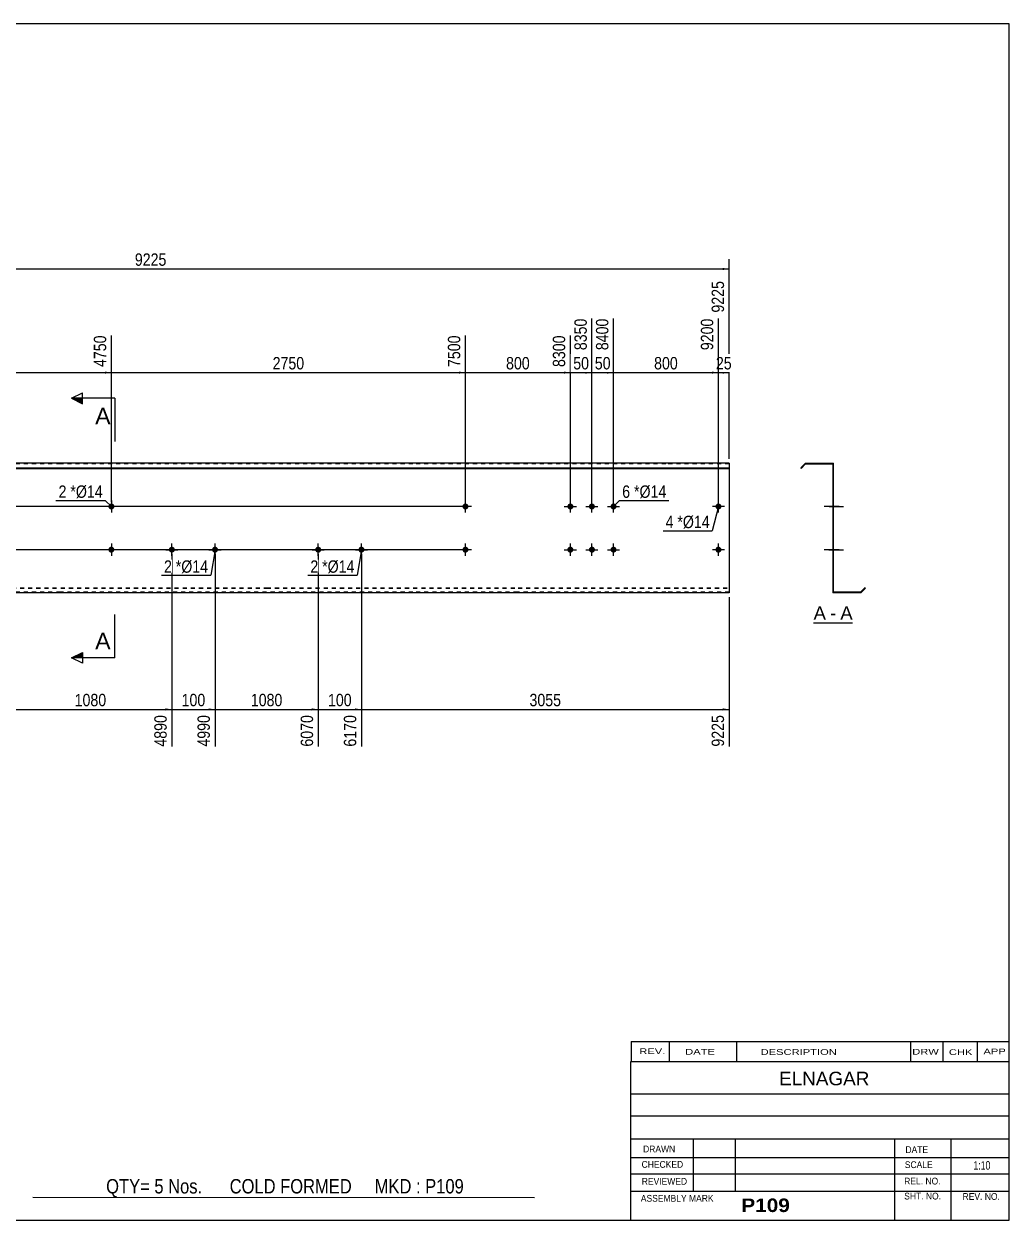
# Model space of a CAD drawing. Header units: millimetres. Extents: x -70 to 333, y -160 to 117.
# Drawn here: x 104.6 to 332.8, y -160.2 to 116.8 of the extents above; entities that cross this region are included whole.
import ezdxf

# ---------------------------------------------------------------- set-up
doc = ezdxf.new("R2010")
doc.units = ezdxf.units.MM
doc.linetypes.add('DXK_LINE_DOT1', pattern=[1.8814, 0.9407, -0.9407])
doc.styles.add('Arial', font='ARIAL.TTF', dxfattribs={"height": 0.2})
doc.styles.add('Arial Bold', font='ARIALBD.TTF', dxfattribs={"height": 0.2})
doc.styles.add('Arial Narrow', font='ARIALN.TTF', dxfattribs={"height": 0.2})

# ---------------------------------------------------------------- blocks, each defined once
blk = doc.blocks.new('Unknown-629091528-1704')
at = {"color": 5, "linetype": 'Continuous'}
for p, q in [((332.8, 116.75), (-67.2, 116.75)), ((-67.2, 116.75), (-67.2, -160.25)), ((332.8, -160.25), (332.8, 116.75)), ((-67.2, -160.25), (332.8, -160.25))]:
    blk.add_line(p, q, dxfattribs=at)
at = {"color": 174, "linetype": 'Continuous', "style": 'Arial'}
blk.add_text('Tekla structures', height=1.9102, rotation=90, dxfattribs=at).set_placement((-67.7, -159.75))
blk = doc.blocks.new('Unknown-629091528-12 - 1232')
at = {"color": 7, "linetype": 'Continuous'}
blk.add_line((287.53, -21.95), (296.56, -21.95), dxfattribs=at)
at = {"color": 0, "linetype": 'Continuous'}
blk.add_wipeout([(290.37, -21.2), (290.37, -18), (287.53, -18), (287.53, -21.2)], dxfattribs=at)
blk.add_wipeout([(292.76, -21.2), (292.76, -18), (291.33, -18), (291.33, -21.2)], dxfattribs=at)
at = {"color": 96, "linetype": 'Continuous', "style": 'Arial'}
blk.add_text('A', height=3.06, dxfattribs=at).set_placement((287.53, -21.2))
at = {"color": 0, "linetype": 'Continuous'}
blk.add_wipeout([(296.56, -21.2), (296.56, -18), (293.72, -18), (293.72, -21.2)], dxfattribs=at)
at = {"color": 96, "linetype": 'Continuous', "style": 'Arial'}
for s, p in [('A', (293.72, -21.2)), ('-', (291.33, -21.2))]:
    blk.add_text(s, height=3.06, dxfattribs=at).set_placement(p)
blk = doc.blocks.new('Bolt-629091528-1223 - 1203')
at = {"linetype": 'Continuous'}
for points in [[(230.49, 5, -1), (231.89, 5, -1)], [(235.49, 5, -1), (236.89, 5, -1)], [(240.49, 5, -1), (241.89, 5, -1)], [(230.49, -5, -1), (231.89, -5, -1)], [(235.49, -5, -1), (236.89, -5, -1)], [(240.49, -5, -1), (241.89, -5, -1)]]:
    blk.add_hatch(color=3, dxfattribs=at).paths.add_polyline_path(points)
at = {"color": 3, "linetype": 'Continuous'}
for p, q in [((231.19, 3.6), (231.19, 6.4)), ((236.19, 3.6), (236.19, 6.4)), ((241.19, 3.6), (241.19, 6.4)), ((229.79, 5), (232.59, 5)), ((234.79, 5), (237.59, 5)), ((239.79, 5), (242.59, 5)), ((229.79, -5), (232.59, -5)), ((231.19, -6.4), (231.19, -3.6)), ((234.79, -5), (237.59, -5)), ((236.19, -6.4), (236.19, -3.6)), ((239.79, -5), (242.59, -5)), ((241.19, -6.4), (241.19, -3.6))]:
    blk.add_line(p, q, dxfattribs=at)
blk = doc.blocks.new('Part-629091528-1218 - 1203')
at = {"color": 2, "linetype": 'Continuous'}
for p, q in [((0, -15), (0, 15)), ((11, 15), (0, 15)), ((0, 13.94), (11, 13.94)), ((45.29, 15), (11.1, 15)), ((11.1, 13.94), (45.29, 13.94)), ((79.19, 15), (45.39, 15)), ((45.39, 13.94), (79.19, 13.94)), ((113.09, 15), (79.29, 15)), ((79.29, 13.94), (113.09, 13.94)), ((160.8, 15), (113.19, 15)), ((113.19, 13.94), (160.8, 13.94)), ((194.7, 15), (160.9, 15)), ((160.9, 13.94), (194.7, 13.94)), ((218.99, 15), (194.8, 15)), ((194.8, 13.94), (218.99, 13.94)), ((253.29, 15), (219.09, 15)), ((219.09, 13.94), (253.29, 13.94)), ((267.98, 15), (253.39, 15)), ((253.39, 13.94), (267.98, 13.94)), ((267.98, 15), (267.98, -15)), ((0, 13.83), (11, 13.83)), ((11.1, 13.83), (45.29, 13.83)), ((45.39, 13.83), (79.19, 13.83)), ((79.29, 13.83), (113.09, 13.83)), ((113.19, 13.83), (160.8, 13.83)), ((160.9, 13.83), (194.7, 13.83)), ((194.8, 13.83), (218.99, 13.83)), ((219.09, 13.83), (253.29, 13.83)), ((253.39, 13.83), (267.98, 13.83)), ((11, -15), (0, -15)), ((45.29, -15), (11.1, -15)), ((79.19, -15), (45.39, -15)), ((113.09, -15), (79.29, -15)), ((160.8, -15), (113.19, -15)), ((194.7, -15), (160.9, -15)), ((218.99, -15), (194.8, -15)), ((253.29, -15), (219.09, -15)), ((267.98, -15), (253.39, -15))]:
    blk.add_line(p, q, dxfattribs=at)
at = {"color": 7, "linetype": 'DXK_LINE_DOT1'}
for p, q in [((11, 14.85), (0, 14.85)), ((45.29, 14.85), (11.1, 14.85)), ((79.19, 14.85), (45.39, 14.85)), ((113.09, 14.85), (79.29, 14.85)), ((160.8, 14.85), (113.19, 14.85)), ((194.7, 14.85), (160.9, 14.85)), ((218.99, 14.85), (194.8, 14.85)), ((253.29, 14.85), (219.09, 14.85)), ((267.98, 14.85), (253.39, 14.85)), ((0, -13.83), (11, -13.83)), ((11.1, -13.83), (45.29, -13.83)), ((45.39, -13.83), (79.19, -13.83)), ((79.29, -13.83), (113.09, -13.83)), ((113.19, -13.83), (160.8, -13.83)), ((160.9, -13.83), (194.7, -13.83)), ((194.8, -13.83), (218.99, -13.83)), ((219.09, -13.83), (253.29, -13.83)), ((253.39, -13.83), (267.98, -13.83)), ((0, -13.94), (11, -13.94)), ((11, -14.85), (0, -14.85)), ((11.1, -13.94), (45.29, -13.94)), ((45.29, -14.85), (11.1, -14.85)), ((45.39, -13.94), (79.19, -13.94)), ((79.19, -14.85), (45.39, -14.85)), ((79.29, -13.94), (113.09, -13.94)), ((113.09, -14.85), (79.29, -14.85)), ((113.19, -13.94), (160.8, -13.94)), ((160.8, -14.85), (113.19, -14.85)), ((160.9, -13.94), (194.7, -13.94)), ((194.7, -14.85), (160.9, -14.85)), ((194.8, -13.94), (218.99, -13.94)), ((218.99, -14.85), (194.8, -14.85)), ((219.09, -13.94), (253.29, -13.94)), ((253.29, -14.85), (219.09, -14.85)), ((253.39, -13.94), (267.98, -13.94)), ((267.98, -14.85), (253.39, -14.85))]:
    blk.add_line(p, q, dxfattribs=at)
blk = doc.blocks.new('Bolt-629091528-1221 - 1203')
at = {"linetype": 'Continuous'}
for points in [[(138.9, -4.3, -1), (138.9, -5.7, -1)], [(148.9, -4.3, -1), (148.9, -5.7, -1)]]:
    blk.add_hatch(color=3, dxfattribs=at).paths.add_polyline_path(points)
at = {"color": 3, "linetype": 'Continuous'}
for p, q in [((137.5, -5), (140.3, -5)), ((138.9, -6.4), (138.9, -3.6)), ((147.5, -5), (150.3, -5)), ((148.9, -6.4), (148.9, -3.6))]:
    blk.add_line(p, q, dxfattribs=at)
blk = doc.blocks.new('Bolt-629091528-1222 - 1203')
at = {"linetype": 'Continuous'}
for points in [[(172.8, -4.3, -1), (172.8, -5.7, -1)], [(182.8, -4.3, -1), (182.8, -5.7, -1)]]:
    blk.add_hatch(color=3, dxfattribs=at).paths.add_polyline_path(points)
at = {"color": 3, "linetype": 'Continuous'}
for p, q in [((171.4, -5), (174.2, -5)), ((172.8, -6.4), (172.8, -3.6)), ((181.4, -5), (184.2, -5)), ((182.8, -6.4), (182.8, -3.6))]:
    blk.add_line(p, q, dxfattribs=at)
blk = doc.blocks.new('Bolt-629091528-1224 - 1203')
at = {"linetype": 'Continuous'}
for points in [[(206.19, -5, -1), (207.59, -5, -1)], [(264.78, -5, -1), (266.18, -5, -1)]]:
    blk.add_hatch(color=3, dxfattribs=at).paths.add_polyline_path(points)
at = {"color": 3, "linetype": 'Continuous'}
for p, q in [((208.29, -5), (205.49, -5)), ((206.89, -6.4), (206.89, -3.6)), ((266.88, -5), (264.08, -5)), ((265.48, -6.4), (265.48, -3.6))]:
    blk.add_line(p, q, dxfattribs=at)
blk = doc.blocks.new('Bolt-629091528-1225 - 1203')
at = {"linetype": 'Continuous'}
for points in [[(206.19, 5, -1), (207.59, 5, -1)], [(264.78, 5, -1), (266.18, 5, -1)]]:
    blk.add_hatch(color=3, dxfattribs=at).paths.add_polyline_path(points)
at = {"color": 3, "linetype": 'Continuous'}
for p, q in [((206.89, 3.6), (206.89, 6.4)), ((265.48, 3.6), (265.48, 6.4)), ((208.29, 5), (205.49, 5)), ((266.88, 5), (264.08, 5))]:
    blk.add_line(p, q, dxfattribs=at)
blk = doc.blocks.new('Bolt-629091528-1227 - 1203')
at = {"linetype": 'Continuous'}
for points in [[(125.59, 5, -1), (124.19, 5, -1)], [(125.59, -5, -1), (124.19, -5, -1)]]:
    blk.add_hatch(color=3, dxfattribs=at).paths.add_polyline_path(points)
at = {"color": 3, "linetype": 'Continuous'}
for p, q in [((124.89, 6.4), (124.89, 3.6)), ((126.29, 5), (123.49, 5)), ((126.29, -5), (123.49, -5)), ((124.89, -3.6), (124.89, -6.4))]:
    blk.add_line(p, q, dxfattribs=at)
blk = doc.blocks.new('Bolt-629091528-1240 - 1232')
at = {"linetype": 'Continuous'}
blk.add_hatch(color=3, dxfattribs=at).paths.add_polyline_path([(291.97, -4.3), (291.97, -5.7), (292.12, -5.7), (292.12, -4.3)])
blk.add_hatch(color=3, dxfattribs=at).paths.add_polyline_path([(291.97, -4.3), (291.97, -5.7), (292.12, -5.7), (292.12, -4.3)])
at = {"color": 3, "linetype": 'Continuous'}
for p, q in [((291.17, -5), (294.47, -5)), ((291.17, -5), (294.47, -5)), ((291.97, -4.3), (292.12, -4.3)), ((291.97, -4.3), (292.12, -4.3)), ((291.97, -5.7), (292.12, -5.7)), ((291.97, -5.7), (292.12, -5.7))]:
    blk.add_line(p, q, dxfattribs=at)
blk = doc.blocks.new('Part-629091528-1234 - 1232')
at = {"color": 2, "linetype": 'Continuous'}
for p, q in [((285.62, 15), (284.56, 13.94)), ((284.56, 13.94), (284.67, 13.83)), ((284.67, 13.83), (285.68, 14.85)), ((285.62, 15), (292.12, 15)), ((285.68, 14.85), (291.97, 14.85)), ((291.97, 14.85), (291.97, -15)), ((292.12, -14.85), (292.12, 15)), ((299.43, -13.83), (298.41, -14.85)), ((299.53, -13.94), (299.43, -13.83)), ((298.47, -15), (291.97, -15)), ((298.41, -14.85), (292.12, -14.85)), ((298.47, -15), (299.53, -13.94))]:
    blk.add_line(p, q, dxfattribs=at)
blk = doc.blocks.new('Bolt-629091528-1235 - 1232')
at = {"linetype": 'Continuous'}
blk.add_hatch(color=3, dxfattribs=at).paths.add_polyline_path([(292.12, -5.7), (292.12, -4.3), (291.97, -4.3), (291.97, -5.7)])
blk.add_hatch(color=3, dxfattribs=at).paths.add_polyline_path([(292.12, -5.7), (292.12, -4.3), (291.97, -4.3), (291.97, -5.7)])
at = {"color": 3, "linetype": 'Continuous'}
for p, q in [((291.02, -5), (293.77, -5)), ((291.02, -5), (293.77, -5)), ((291.97, -4.3), (292.12, -4.3)), ((291.97, -4.3), (292.12, -4.3)), ((291.97, -5.7), (292.12, -5.7)), ((291.97, -5.7), (292.12, -5.7))]:
    blk.add_line(p, q, dxfattribs=at)
blk = doc.blocks.new('Bolt-629091528-1236 - 1232')
at = {"linetype": 'Continuous'}
blk.add_hatch(color=3, dxfattribs=at).paths.add_polyline_path([(292.12, -5.7), (292.12, -4.3), (291.97, -4.3), (291.97, -5.7)])
blk.add_hatch(color=3, dxfattribs=at).paths.add_polyline_path([(292.12, -5.7), (292.12, -4.3), (291.97, -4.3), (291.97, -5.7)])
at = {"color": 3, "linetype": 'Continuous'}
for p, q in [((291.02, -5), (293.77, -5)), ((291.02, -5), (293.77, -5)), ((291.97, -4.3), (292.12, -4.3)), ((291.97, -4.3), (292.12, -4.3)), ((291.97, -5.7), (292.12, -5.7)), ((291.97, -5.7), (292.12, -5.7))]:
    blk.add_line(p, q, dxfattribs=at)
blk = doc.blocks.new('Bolt-629091528-1237 - 1232')
at = {"linetype": 'Continuous'}
blk.add_hatch(color=3, dxfattribs=at).paths.add_polyline_path([(292.12, -5.7), (292.12, -4.3), (291.97, -4.3), (291.97, -5.7)])
blk.add_hatch(color=3, dxfattribs=at).paths.add_polyline_path([(292.12, -5.7), (292.12, -4.3), (291.97, -4.3), (291.97, -5.7)])
at = {"color": 3, "linetype": 'Continuous'}
for p, q in [((291.02, -5), (293.77, -5)), ((291.02, -5), (293.77, -5)), ((291.97, -4.3), (292.12, -4.3)), ((291.97, -4.3), (292.12, -4.3)), ((291.97, -5.7), (292.12, -5.7)), ((291.97, -5.7), (292.12, -5.7))]:
    blk.add_line(p, q, dxfattribs=at)
blk = doc.blocks.new('Bolt-629091528-1238 - 1232')
at = {"linetype": 'Continuous'}
blk.add_hatch(color=3, dxfattribs=at).paths.add_polyline_path([(292.12, -5.7), (292.12, -4.3), (291.97, -4.3), (291.97, -5.7)])
blk.add_hatch(color=3, dxfattribs=at).paths.add_polyline_path([(292.12, -5.7), (292.12, -4.3), (291.97, -4.3), (291.97, -5.7)])
at = {"color": 3, "linetype": 'Continuous'}
for p, q in [((291.02, -5), (293.77, -5)), ((291.02, -5), (293.77, -5)), ((291.97, -4.3), (292.12, -4.3)), ((291.97, -4.3), (292.12, -4.3)), ((291.97, -5.7), (292.12, -5.7)), ((291.97, -5.7), (292.12, -5.7))]:
    blk.add_line(p, q, dxfattribs=at)
blk = doc.blocks.new('Bolt-629091528-1239 - 1232')
at = {"linetype": 'Continuous'}
for points in [[(291.97, 5.7), (291.97, 4.3), (292.12, 4.3), (292.12, 5.7)], [(291.97, 5.7), (291.97, 4.3), (292.12, 4.3), (292.12, 5.7)], [(291.97, 5.7), (291.97, 4.3), (292.12, 4.3), (292.12, 5.7)], [(291.97, -4.3), (291.97, -5.7), (292.12, -5.7), (292.12, -4.3)], [(291.97, -4.3), (291.97, -5.7), (292.12, -5.7), (292.12, -4.3)], [(291.97, -4.3), (291.97, -5.7), (292.12, -5.7), (292.12, -4.3)]]:
    blk.add_hatch(color=3, dxfattribs=at).paths.add_polyline_path(points)
at = {"color": 3, "linetype": 'Continuous'}
for p, q in [((292.12, 5.7), (291.97, 5.7)), ((292.12, 5.7), (291.97, 5.7)), ((292.12, 5.7), (291.97, 5.7)), ((293.42, 5), (290.12, 5)), ((293.42, 5), (290.12, 5)), ((293.42, 5), (290.12, 5)), ((292.12, 4.3), (291.97, 4.3)), ((292.12, 4.3), (291.97, 4.3)), ((292.12, 4.3), (291.97, 4.3)), ((293.42, -5), (290.12, -5)), ((293.42, -5), (290.12, -5)), ((293.42, -5), (290.12, -5)), ((292.12, -4.3), (291.97, -4.3)), ((292.12, -4.3), (291.97, -4.3)), ((292.12, -4.3), (291.97, -4.3)), ((292.12, -5.7), (291.97, -5.7)), ((292.12, -5.7), (291.97, -5.7)), ((292.12, -5.7), (291.97, -5.7))]:
    blk.add_line(p, q, dxfattribs=at)
blk = doc.blocks.new('Bolt-629091528-1241 - 1232')
at = {"linetype": 'Continuous'}
blk.add_hatch(color=3, dxfattribs=at).paths.add_polyline_path([(291.97, 5.7), (291.97, 4.3), (292.12, 4.3), (292.12, 5.7)])
blk.add_hatch(color=3, dxfattribs=at).paths.add_polyline_path([(291.97, 5.7), (291.97, 4.3), (292.12, 4.3), (292.12, 5.7)])
at = {"color": 3, "linetype": 'Continuous'}
for p, q in [((291.97, 5.7), (292.12, 5.7)), ((291.97, 5.7), (292.12, 5.7)), ((291.17, 5), (294.47, 5)), ((291.17, 5), (294.47, 5)), ((291.97, 4.3), (292.12, 4.3)), ((291.97, 4.3), (292.12, 4.3))]:
    blk.add_line(p, q, dxfattribs=at)
blk = doc.blocks.new('Bolt-629091528-1242 - 1232')
at = {"linetype": 'Continuous'}
for points in [[(291.97, 5.7), (291.97, 4.3), (292.12, 4.3), (292.12, 5.7)], [(291.97, 5.7), (291.97, 4.3), (292.12, 4.3), (292.12, 5.7)], [(291.97, 5.7), (291.97, 4.3), (292.12, 4.3), (292.12, 5.7)], [(291.97, -4.3), (291.97, -5.7), (292.12, -5.7), (292.12, -4.3)], [(291.97, -4.3), (291.97, -5.7), (292.12, -5.7), (292.12, -4.3)], [(291.97, -4.3), (291.97, -5.7), (292.12, -5.7), (292.12, -4.3)]]:
    blk.add_hatch(color=3, dxfattribs=at).paths.add_polyline_path(points)
at = {"color": 3, "linetype": 'Continuous'}
for p, q in [((292.12, 5.7), (291.97, 5.7)), ((292.12, 5.7), (291.97, 5.7)), ((292.12, 5.7), (291.97, 5.7)), ((293.42, 5), (290.12, 5)), ((293.42, 5), (290.12, 5)), ((293.42, 5), (290.12, 5)), ((292.12, 4.3), (291.97, 4.3)), ((292.12, 4.3), (291.97, 4.3)), ((292.12, 4.3), (291.97, 4.3)), ((293.42, -5), (290.12, -5)), ((293.42, -5), (290.12, -5)), ((293.42, -5), (290.12, -5)), ((292.12, -4.3), (291.97, -4.3)), ((292.12, -4.3), (291.97, -4.3)), ((292.12, -4.3), (291.97, -4.3)), ((292.12, -5.7), (291.97, -5.7)), ((292.12, -5.7), (291.97, -5.7)), ((292.12, -5.7), (291.97, -5.7))]:
    blk.add_line(p, q, dxfattribs=at)
blk = doc.blocks.new('Bolt-629091528-1243 - 1232')
at = {"linetype": 'Continuous'}
for points in [[(292.12, 4.3), (292.12, 5.7), (291.97, 5.7), (291.97, 4.3)], [(292.12, -5.7), (292.12, -4.3), (291.97, -4.3), (291.97, -5.7)]]:
    blk.add_hatch(color=3, dxfattribs=at).paths.add_polyline_path(points)
at = {"color": 3, "linetype": 'Continuous'}
for p, q in [((292.12, 5.7), (291.97, 5.7)), ((292.12, 5), (289.97, 5)), ((292.12, 4.3), (291.97, 4.3)), ((292.12, -5), (289.97, -5)), ((292.12, -4.3), (291.97, -4.3)), ((292.12, -5.7), (291.97, -5.7))]:
    blk.add_line(p, q, dxfattribs=at)
blk = doc.blocks.new('StraightDimension-629091528-1303 - 1203')
at = {"linetype": 'Continuous'}
blk.add_hatch(color=7, dxfattribs=at).paths.add_polyline_path([(181.3, -41.75), (182.8, -42), (181.3, -42.25)])
at = {"color": 7, "linetype": 'Continuous'}
for p, q in [((172.8, -6), (172.8, -50.61)), ((182.8, -6), (182.8, -50.61)), ((172.8, -42), (182.8, -42))]:
    blk.add_line(p, q, dxfattribs=at)
at = {"color": 0}
blk.add_wipeout([(181.14, -41.85), (181.14, -37.65), (174.46, -37.65), (174.46, -41.85)], dxfattribs=at)
at = {"color": 3, "style": 'Arial Narrow'}
blk.add_text('100', height=2.863, dxfattribs=at).set_placement((175.06, -41.25))
at = {"color": 0, "linetype": 'Continuous'}
blk.add_wipeout([(182.2, -42.7), (178, -42.7), (178, -51.21), (182.2, -51.21)], dxfattribs=at)
at = {"color": 3, "linetype": 'Continuous', "style": 'Arial Narrow'}
blk.add_text('6170', height=2.863, rotation=90.0002, dxfattribs=at).set_placement((181.6, -50.61))
blk = doc.blocks.new('StraightDimension-629091528-1368 - 1203')
at = {"linetype": 'Continuous'}
for points in [[(1.5, 59.75), (0, 60), (1.5, 60.25)], [(266.48, 60.25), (267.98, 60), (266.48, 59.75)]]:
    blk.add_hatch(color=7, dxfattribs=at).paths.add_polyline_path(points)
at = {"color": 7, "linetype": 'Continuous'}
for p, q in [((0, 16), (0, 62.25)), ((267.98, 16), (267.98, 62.25)), ((0, 60), (267.98, 60))]:
    blk.add_line(p, q, dxfattribs=at)
at = {"color": 0}
blk.add_wipeout([(138.25, 60.15), (138.25, 64.35), (129.73, 64.35), (129.73, 60.15)], dxfattribs=at)
at = {"color": 3, "style": 'Arial Narrow'}
blk.add_text('9225', height=2.863, dxfattribs=at).set_placement((130.33, 60.75))
blk = doc.blocks.new('StraightDimension-629091528-1304 - 1203')
at = {"linetype": 'Continuous'}
blk.add_hatch(color=7, dxfattribs=at).paths.add_polyline_path([(171.3, -41.75), (172.8, -42), (171.3, -42.25)])
at = {"color": 7, "linetype": 'Continuous'}
for p, q in [((148.9, -6), (148.9, -50.61)), ((172.8, -6), (172.8, -50.61)), ((148.9, -42), (172.8, -42))]:
    blk.add_line(p, q, dxfattribs=at)
at = {"color": 0}
blk.add_wipeout([(165.1, -41.85), (165.1, -37.65), (156.59, -37.65), (156.59, -41.85)], dxfattribs=at)
at = {"color": 0, "linetype": 'Continuous'}
blk.add_wipeout([(172.2, -42.7), (168, -42.7), (168, -51.21), (172.2, -51.21)], dxfattribs=at)
at = {"color": 3, "style": 'Arial Narrow'}
blk.add_text('1080', height=2.863, dxfattribs=at).set_placement((157.19, -41.25))
at = {"color": 3, "linetype": 'Continuous', "style": 'Arial Narrow'}
blk.add_text('6070', height=2.863, rotation=90.0002, dxfattribs=at).set_placement((171.6, -50.61))
blk = doc.blocks.new('StraightDimension-629091528-1261 - 1203')
at = {"linetype": 'Continuous'}
blk.add_hatch(color=7, dxfattribs=at).paths.add_polyline_path([(229.69, 36.25), (231.19, 36), (229.69, 35.75)])
at = {"color": 7, "linetype": 'Continuous'}
for p, q in [((206.89, 6), (206.89, 44.61)), ((231.19, 6), (231.19, 44.61)), ((206.89, 36), (231.19, 36))]:
    blk.add_line(p, q, dxfattribs=at)
at = {"color": 0, "linetype": 'Continuous'}
blk.add_wipeout([(230.59, 45.21), (226.39, 45.21), (226.39, 36.7), (230.59, 36.7)], dxfattribs=at)
at = {"color": 0}
blk.add_wipeout([(222.38, 36.15), (222.38, 40.35), (215.7, 40.35), (215.7, 36.15)], dxfattribs=at)
at = {"color": 3, "linetype": 'Continuous', "style": 'Arial Narrow'}
blk.add_text('8300', height=2.863, rotation=90.0002, dxfattribs=at).set_placement((229.99, 37.3))
at = {"color": 3, "style": 'Arial Narrow'}
blk.add_text('800', height=2.863, dxfattribs=at).set_placement((216.3, 36.75))
blk = doc.blocks.new('StraightDimension-629091528-1260 - 1203')
at = {"linetype": 'Continuous'}
blk.add_hatch(color=7, dxfattribs=at).paths.add_polyline_path([(234.69, 36.25), (236.19, 36), (234.69, 35.75)])
at = {"color": 7, "linetype": 'Continuous'}
for p, q in [((236.19, 6), (236.19, 48.51)), ((231.19, 6), (231.19, 44.61)), ((231.19, 36), (236.19, 36))]:
    blk.add_line(p, q, dxfattribs=at)
at = {"color": 0}
blk.add_wipeout([(236.12, 36.15), (236.12, 40.35), (231.26, 40.35), (231.26, 36.15)], dxfattribs=at)
at = {"color": 0, "linetype": 'Continuous'}
blk.add_wipeout([(235.59, 49.11), (231.39, 49.11), (231.39, 40.6), (235.59, 40.6)], dxfattribs=at)
at = {"color": 3, "linetype": 'Continuous', "style": 'Arial Narrow'}
blk.add_text('8350', height=2.863, rotation=90.0002, dxfattribs=at).set_placement((234.99, 41.2))
at = {"color": 3, "style": 'Arial Narrow'}
blk.add_text('50', height=2.863, dxfattribs=at).set_placement((231.86, 36.75))
blk = doc.blocks.new('StraightDimension-629091528-1259 - 1203')
at = {"linetype": 'Continuous'}
blk.add_hatch(color=7, dxfattribs=at).paths.add_polyline_path([(239.69, 36.25), (241.19, 36), (239.69, 35.75)])
at = {"color": 7, "linetype": 'Continuous'}
for p, q in [((236.19, 6), (236.19, 48.51)), ((241.19, 6), (241.19, 48.51)), ((236.19, 36), (241.19, 36))]:
    blk.add_line(p, q, dxfattribs=at)
at = {"color": 0}
blk.add_wipeout([(241.12, 36.15), (241.12, 40.35), (236.26, 40.35), (236.26, 36.15)], dxfattribs=at)
at = {"color": 0, "linetype": 'Continuous'}
blk.add_wipeout([(240.59, 49.11), (236.39, 49.11), (236.39, 40.6), (240.59, 40.6)], dxfattribs=at)
at = {"color": 3, "linetype": 'Continuous', "style": 'Arial Narrow'}
blk.add_text('8400', height=2.863, rotation=90.0002, dxfattribs=at).set_placement((239.99, 41.2))
at = {"color": 3, "style": 'Arial Narrow'}
blk.add_text('50', height=2.863, dxfattribs=at).set_placement((236.86, 36.75))
blk = doc.blocks.new('StraightDimension-629091528-1257 - 1203')
at = {"linetype": 'Continuous'}
blk.add_hatch(color=7, dxfattribs=at).paths.add_polyline_path([(266.48, 36.25), (267.98, 36), (266.48, 35.75)])
at = {"color": 7, "linetype": 'Continuous'}
for p, q in [((267.98, 16), (267.98, 57.21)), ((265.48, 6), (265.48, 48.51)), ((265.48, 36), (267.98, 36))]:
    blk.add_line(p, q, dxfattribs=at)
at = {"color": 0, "linetype": 'Continuous'}
blk.add_wipeout([(267.38, 57.81), (263.18, 57.81), (263.18, 49.3), (267.38, 49.3)], dxfattribs=at)
at = {"color": 0}
blk.add_wipeout([(269.16, 36.15), (269.16, 40.35), (264.3, 40.35), (264.3, 36.15)], dxfattribs=at)
at = {"color": 3, "linetype": 'Continuous', "style": 'Arial Narrow'}
blk.add_text('9225', height=2.863, rotation=90.0002, dxfattribs=at).set_placement((266.78, 49.9))
at = {"color": 3, "style": 'Arial Narrow'}
blk.add_text('25', height=2.863, dxfattribs=at).set_placement((264.9, 36.75))
blk = doc.blocks.new('StraightDimension-629091528-1258 - 1203')
at = {"linetype": 'Continuous'}
blk.add_hatch(color=7, dxfattribs=at).paths.add_polyline_path([(263.98, 36.25), (265.48, 36), (263.98, 35.75)])
at = {"color": 7, "linetype": 'Continuous'}
for p, q in [((241.19, 6), (241.19, 48.51)), ((265.48, 6), (265.48, 48.51)), ((241.19, 36), (265.48, 36))]:
    blk.add_line(p, q, dxfattribs=at)
at = {"color": 0, "linetype": 'Continuous'}
blk.add_wipeout([(264.88, 49.11), (260.68, 49.11), (260.68, 40.6), (264.88, 40.6)], dxfattribs=at)
at = {"color": 0}
blk.add_wipeout([(256.68, 36.15), (256.68, 40.35), (249.99, 40.35), (249.99, 36.15)], dxfattribs=at)
at = {"color": 3, "linetype": 'Continuous', "style": 'Arial Narrow'}
blk.add_text('9200', height=2.863, rotation=90.0002, dxfattribs=at).set_placement((264.28, 41.2))
at = {"color": 3, "style": 'Arial Narrow'}
blk.add_text('800', height=2.863, dxfattribs=at).set_placement((250.59, 36.75))
blk = doc.blocks.new('StraightDimension-629091528-1262 - 1203')
at = {"linetype": 'Continuous'}
blk.add_hatch(color=7, dxfattribs=at).paths.add_polyline_path([(205.39, 36.25), (206.89, 36), (205.39, 35.75)])
at = {"color": 7, "linetype": 'Continuous'}
for p, q in [((124.89, 6), (124.89, 44.61)), ((206.89, 6), (206.89, 44.61)), ((124.89, 36), (206.89, 36))]:
    blk.add_line(p, q, dxfattribs=at)
at = {"color": 0, "linetype": 'Continuous'}
blk.add_wipeout([(206.29, 45.21), (202.09, 45.21), (202.09, 36.7), (206.29, 36.7)], dxfattribs=at)
at = {"color": 0}
blk.add_wipeout([(170.15, 36.15), (170.15, 40.35), (161.64, 40.35), (161.64, 36.15)], dxfattribs=at)
at = {"color": 3, "linetype": 'Continuous', "style": 'Arial Narrow'}
blk.add_text('7500', height=2.863, rotation=90.0002, dxfattribs=at).set_placement((205.69, 37.3))
at = {"color": 3, "style": 'Arial Narrow'}
blk.add_text('2750', height=2.863, dxfattribs=at).set_placement((162.24, 36.75))
blk = doc.blocks.new('StraightDimension-629091528-1263 - 1203')
at = {"linetype": 'Continuous'}
blk.add_hatch(color=7, dxfattribs=at).paths.add_polyline_path([(123.39, 36.25), (124.89, 36), (123.39, 35.75)])
at = {"color": 7, "linetype": 'Continuous'}
for p, q in [((33.2, 6), (33.2, 46.68)), ((124.89, 6), (124.89, 44.61)), ((33.2, 36), (124.89, 36))]:
    blk.add_line(p, q, dxfattribs=at)
at = {"color": 0, "linetype": 'Continuous'}
blk.add_wipeout([(124.29, 45.21), (120.09, 45.21), (120.09, 36.7), (124.29, 36.7)], dxfattribs=at)
at = {"color": 0}
blk.add_wipeout([(83.3, 36.15), (83.3, 40.35), (74.79, 40.35), (74.79, 36.15)], dxfattribs=at)
at = {"color": 3, "linetype": 'Continuous', "style": 'Arial Narrow'}
blk.add_text('4750', height=2.863, rotation=90.0002, dxfattribs=at).set_placement((123.69, 37.3))
at = {"color": 3, "style": 'Arial Narrow'}
blk.add_text('4350', height=2.863, dxfattribs=at).set_placement((75.39, 36.75))
blk = doc.blocks.new('StraightDimension-629091528-1302 - 1203')
at = {"linetype": 'Continuous'}
blk.add_hatch(color=7, dxfattribs=at).paths.add_polyline_path([(266.48, -41.75), (267.98, -42), (266.48, -42.25)])
at = {"color": 7, "linetype": 'Continuous'}
for p, q in [((182.8, -6), (182.8, -50.61)), ((267.98, -16), (267.98, -50.61)), ((182.8, -42), (267.98, -42))]:
    blk.add_line(p, q, dxfattribs=at)
at = {"color": 0}
blk.add_wipeout([(229.65, -41.85), (229.65, -37.65), (221.13, -37.65), (221.13, -41.85)], dxfattribs=at)
at = {"color": 0, "linetype": 'Continuous'}
blk.add_wipeout([(267.38, -42.7), (263.18, -42.7), (263.18, -51.21), (267.38, -51.21)], dxfattribs=at)
at = {"color": 3, "style": 'Arial Narrow'}
blk.add_text('3055', height=2.863, dxfattribs=at).set_placement((221.73, -41.25))
at = {"color": 3, "linetype": 'Continuous', "style": 'Arial Narrow'}
blk.add_text('9225', height=2.863, rotation=90.0002, dxfattribs=at).set_placement((266.78, -50.61))
blk = doc.blocks.new('StraightDimension-629091528-1305 - 1203')
at = {"linetype": 'Continuous'}
blk.add_hatch(color=7, dxfattribs=at).paths.add_polyline_path([(147.4, -41.75), (148.9, -42), (147.4, -42.25)])
at = {"color": 7, "linetype": 'Continuous'}
for p, q in [((138.9, -6), (138.9, -50.61)), ((148.9, -6), (148.9, -50.61)), ((138.9, -42), (148.9, -42))]:
    blk.add_line(p, q, dxfattribs=at)
at = {"color": 0}
blk.add_wipeout([(147.24, -41.85), (147.24, -37.65), (140.56, -37.65), (140.56, -41.85)], dxfattribs=at)
at = {"color": 3, "style": 'Arial Narrow'}
blk.add_text('100', height=2.863, dxfattribs=at).set_placement((141.16, -41.25))
at = {"color": 0, "linetype": 'Continuous'}
blk.add_wipeout([(148.3, -42.7), (144.1, -42.7), (144.1, -51.21), (148.3, -51.21)], dxfattribs=at)
at = {"color": 3, "linetype": 'Continuous', "style": 'Arial Narrow'}
blk.add_text('4990', height=2.863, rotation=90.0002, dxfattribs=at).set_placement((147.7, -50.61))
blk = doc.blocks.new('StraightDimension-629091528-1306 - 1203')
at = {"linetype": 'Continuous'}
blk.add_hatch(color=7, dxfattribs=at).paths.add_polyline_path([(137.4, -41.75), (138.9, -42), (137.4, -42.25)])
at = {"color": 7, "linetype": 'Continuous'}
for p, q in [((101.19, -6), (101.19, -50.61)), ((138.9, -6), (138.9, -50.61)), ((101.19, -42), (138.9, -42))]:
    blk.add_line(p, q, dxfattribs=at)
at = {"color": 0}
blk.add_wipeout([(124.3, -41.85), (124.3, -37.65), (115.79, -37.65), (115.79, -41.85)], dxfattribs=at)
at = {"color": 0, "linetype": 'Continuous'}
blk.add_wipeout([(138.3, -42.7), (134.1, -42.7), (134.1, -51.21), (138.3, -51.21)], dxfattribs=at)
at = {"color": 3, "style": 'Arial Narrow'}
blk.add_text('1080', height=2.863, dxfattribs=at).set_placement((116.39, -41.25))
at = {"color": 3, "linetype": 'Continuous', "style": 'Arial Narrow'}
blk.add_text('4890', height=2.863, rotation=90.0002, dxfattribs=at).set_placement((137.7, -50.61))
blk = doc.blocks.new('StraightDimension-629091528-1338 - 1203')
at = {"linetype": 'Continuous'}
for points in [[(8.75, 13.5), (9, 15), (9.25, 13.5)], [(9.25, 6.5), (9, 5), (8.75, 6.5)]]:
    blk.add_hatch(color=7, dxfattribs=at).paths.add_polyline_path(points)
at = {"color": 7, "linetype": 'Continuous'}
for p, q in [((22.2, 15), (6.75, 15)), ((9, 5), (9, 15)), ((205.89, 5), (6.75, 5))]:
    blk.add_line(p, q, dxfattribs=at)
at = {"color": 0}
blk.add_wipeout([(8.85, 13.34), (4.65, 13.34), (4.65, 6.66), (8.85, 6.66)], dxfattribs=at)
at = {"color": 3, "style": 'Arial Narrow'}
blk.add_text('100', height=2.863, rotation=90.0002, dxfattribs=at).set_placement((8.25, 7.26))
blk = doc.blocks.new('StraightDimension-629091528-1339 - 1203')
at = {"linetype": 'Continuous'}
for points in [[(8.75, 3.5), (9, 5), (9.25, 3.5)], [(9.25, -3.5), (9, -5), (8.75, -3.5)]]:
    blk.add_hatch(color=7, dxfattribs=at).paths.add_polyline_path(points)
at = {"color": 7, "linetype": 'Continuous'}
for p, q in [((205.89, 5), (6.75, 5)), ((9, -5), (9, 5)), ((205.89, -5), (6.75, -5))]:
    blk.add_line(p, q, dxfattribs=at)
at = {"color": 0}
blk.add_wipeout([(8.85, 3.34), (4.65, 3.34), (4.65, -3.34), (8.85, -3.34)], dxfattribs=at)
at = {"color": 3, "style": 'Arial Narrow'}
blk.add_text('100', height=2.863, rotation=90.0002, dxfattribs=at).set_placement((8.25, -2.74))
blk = doc.blocks.new('StraightDimension-629091528-1340 - 1203')
at = {"linetype": 'Continuous'}
for points in [[(8.75, -6.5), (9, -5), (9.25, -6.5)], [(9.25, -13.5), (9, -15), (8.75, -13.5)]]:
    blk.add_hatch(color=7, dxfattribs=at).paths.add_polyline_path(points)
at = {"color": 7, "linetype": 'Continuous'}
for p, q in [((205.89, -5), (6.75, -5)), ((9, -15), (9, -5)), ((22.2, -15), (6.75, -15))]:
    blk.add_line(p, q, dxfattribs=at)
at = {"color": 0}
blk.add_wipeout([(8.85, -6.66), (4.65, -6.66), (4.65, -13.34), (8.85, -13.34)], dxfattribs=at)
at = {"color": 3, "style": 'Arial Narrow'}
blk.add_text('100', height=2.863, rotation=90.0002, dxfattribs=at).set_placement((8.25, -12.74))
blk = doc.blocks.new('CBS_CALLOFF-629091528-1755')
at = {"color": 7, "linetype": 'Continuous'}
blk.add_line((106.68, -154.98), (222.91, -155), dxfattribs=at)
at = {"color": 3, "linetype": 'Continuous', "style": 'Arial Narrow'}
blk.add_text('QTY= 5 Nos.      COLD FORMED     MKD : P109', height=3.3405, dxfattribs=at).set_placement((123.68, -154.09))
blk = doc.blocks.new('CBS_NAME_BLOG-629091528-1756')
at = {"color": 7, "linetype": 'Continuous'}
for p, q in [((245.21, -123.5), (332.73, -123.5)), ((245.21, -160.21), (245.21, -123.5)), ((245.21, -131.04), (332.73, -131.04)), ((245.28, -136.09), (332.8, -136.09)), ((245.21, -141.46), (332.73, -141.46)), ((259.73, -153.57), (259.73, -141.47)), ((269.42, -153.54), (269.42, -141.47)), ((306.33, -160.21), (306.33, -141.48)), ((319.38, -160.21), (319.38, -141.47)), ((245.22, -145.76), (332.8, -145.74)), ((245.21, -149.51), (332.73, -149.51)), ((245.21, -153.55), (332.73, -153.55)), ((245.21, -160.25), (332.8, -160.25))]:
    blk.add_line(p, q, dxfattribs=at)
at = {"color": 3, "linetype": 'Continuous', "style": 'Arial'}
blk.add_text('ELNAGAR', height=3.133, dxfattribs=at).set_placement((279.53, -129.03))
at = {"color": 3, "linetype": 'Continuous'}
for s, height, style, width, p in [('DRAWN', 1.566, 'Arial', 0.9, (248.04, -144.57)), ('DATE', 1.566, 'Arial', 0.9, (308.8, -144.73)), ('CHECKED', 1.566, 'Arial', 0.9, (247.69, -148.14)), ('SCALE', 1.566, 'Arial', 0.9, (308.65, -148.21)), ('1:10', 1.957, 'Arial Narrow', 0.9, (324.54, -148.57)), ('REVIEWED', 1.566, 'Arial', 0.9, (247.73, -152.06)), ('REL. NO.', 1.566, 'Arial', 0.9, (308.51, -152.01)), ('ASSEMBLY MARK', 1.5663, 'Arial', 0.9, (247.51, -155.99)), ('SHT. NO.', 1.566, 'Arial', 0.9, (308.51, -155.48)), ('REV. NO.', 1.566, 'Arial', 0.9, (322.03, -155.57)), ('P109', 3.131, 'Arial Bold', 1.1, (270.79, -158.39))]:
    blk.add_text(s, height=height, dxfattribs=dict(at, style=style, width=width)).set_placement(p)
blk = doc.blocks.new('CBS_REVISION-629091528-1757')
at = {"color": 7, "linetype": 'Continuous'}
for p, q in [((245.29, -118.87), (332.79, -118.87)), ((245.29, -118.87), (245.29, -123.5)), ((254.09, -118.87), (254.09, -123.5)), ((269.68, -118.87), (269.68, -123.44)), ((309.94, -118.87), (309.94, -123.5)), ((317.48, -118.87), (317.48, -123.5)), ((325.43, -118.87), (325.43, -123.5)), ((245.29, -123.5), (332.79, -123.5))]:
    blk.add_line(p, q, dxfattribs=at)
at = {"color": 7, "style": 'Arial Narrow', "width": 1.7}
for s, height, p in [('REV.', 1.326, (247.15, -121.82)), ('DATE', 1.326, (257.78, -121.94)), ('DESCRIPTION', 1.3257, (275.26, -121.99)), ('DRW', 1.326, (310.37, -121.93)), ('CHK', 1.326, (318.86, -122.02)), ('APP', 1.326, (326.86, -121.87))]:
    blk.add_text(s, height=height, dxfattribs=at).set_placement(p)
blk = doc.blocks.new('SectionMark-629091528-1255 - 1203')
at = {"linetype": 'Continuous'}
for points in [[(118.19, 30.05), (118.19, 28.8), (115.69, 30.05)], [(118.19, -28.8), (118.19, -30.05), (115.69, -30.05)]]:
    blk.add_hatch(color=30, dxfattribs=at).paths.add_polyline_path(points)
at = {"color": 30, "linetype": 'Continuous'}
for p, q in [((115.69, 30.05), (118.19, 31.3)), ((118.19, 28.8), (118.19, 31.3)), ((125.69, 30.05), (115.69, 30.05)), ((115.69, 30.05), (118.19, 28.8)), ((115.69, -30.05), (118.19, -28.8)), ((125.69, -30.05), (115.69, -30.05)), ((118.19, -31.3), (115.69, -30.05)), ((118.19, -28.8), (118.19, -31.3))]:
    blk.add_line(p, q, dxfattribs=at)
at = {"color": 0, "linetype": 'Continuous'}
for points in [[(124.69, 24.05), (124.69, 28.05), (121.14, 28.05), (121.14, 24.05)], [(124.69, -28.05), (124.69, -24.05), (121.14, -24.05), (121.14, -28.05)]]:
    blk.add_wipeout(points, dxfattribs=at)
at = {"color": 30, "linetype": 'Continuous'}
for p, q in [((125.69, 30.05), (125.69, 20.05)), ((125.69, -30.05), (125.69, -20.05))]:
    blk.add_line(p, q, dxfattribs=at)
at = {"color": 96, "linetype": 'Continuous', "style": 'Arial'}
for p in [(121.14, 24.05), (121.14, -28.05)]:
    blk.add_text('A', height=3.82, dxfattribs=at).set_placement(p)
blk = doc.blocks.new('MarkSet-629091528-1382 - 1203')
at = {"color": 0}
blk.add_wipeout([(255.08, -0.01), (255.08, 2.99), (253.25, 2.99), (253.25, -0.01)], dxfattribs=at)
blk.add_wipeout([(255.08, -0.01), (255.08, 2.99), (253.25, 2.99), (253.25, -0.01)], dxfattribs=at)
blk.add_wipeout([(257.25, -0.01), (257.25, 2.99), (255.98, 2.99), (255.98, -0.01)], dxfattribs=at)
blk.add_wipeout([(257.25, -0.01), (257.25, 2.99), (255.98, 2.99), (255.98, -0.01)], dxfattribs=at)
at = {"color": 3, "style": 'Arial Narrow'}
blk.add_text('4', height=2.86, dxfattribs=at).set_placement((253.25, -0.01))
at = {"color": 0}
blk.add_wipeout([(263.47, -0.01), (263.47, 2.99), (257.25, 2.99), (257.25, -0.01)], dxfattribs=at)
blk.add_wipeout([(263.47, -0.01), (263.47, 2.99), (257.25, 2.99), (257.25, -0.01)], dxfattribs=at)
at = {"color": 7, "linetype": 'Continuous'}
for p in [(265.48, 5), (252.65, -0.61)]:
    blk.add_line(p, (264.07, -0.61), dxfattribs=at)
at = {"color": 3, "style": 'Arial Narrow'}
for s, height, p in [('*', 2.86, (255.98, -0.01)), ('Ø14', 2.863, (257.25, -0.01))]:
    blk.add_text(s, height=height, dxfattribs=at).set_placement(p)
blk = doc.blocks.new('Mark-629091528-1387 - 1203')
at = {"color": 0}
blk.add_wipeout([(138.91, -10.34), (138.91, -7.34), (137.08, -7.34), (137.08, -10.34)], dxfattribs=at)
blk.add_wipeout([(138.91, -10.34), (138.91, -7.34), (137.08, -7.34), (137.08, -10.34)], dxfattribs=at)
blk.add_wipeout([(141.08, -10.34), (141.08, -7.34), (139.81, -7.34), (139.81, -10.34)], dxfattribs=at)
blk.add_wipeout([(141.08, -10.34), (141.08, -7.34), (139.81, -7.34), (139.81, -10.34)], dxfattribs=at)
at = {"color": 3, "style": 'Arial Narrow'}
blk.add_text('2', height=2.86, dxfattribs=at).set_placement((137.08, -10.34))
at = {"color": 0}
blk.add_wipeout([(147.3, -10.34), (147.3, -7.34), (141.08, -7.34), (141.08, -10.34)], dxfattribs=at)
blk.add_wipeout([(147.3, -10.34), (147.3, -7.34), (141.08, -7.34), (141.08, -10.34)], dxfattribs=at)
at = {"color": 7, "linetype": 'Continuous'}
for p in [(148.9, -5), (136.48, -10.94)]:
    blk.add_line(p, (147.9, -10.94), dxfattribs=at)
at = {"color": 3, "style": 'Arial Narrow'}
for s, height, p in [('*', 2.86, (139.81, -10.34)), ('Ø14', 2.863, (141.08, -10.34))]:
    blk.add_text(s, height=height, dxfattribs=at).set_placement(p)
blk = doc.blocks.new('Mark-629091528-1388 - 1203')
at = {"color": 0}
blk.add_wipeout([(172.81, -10.34), (172.81, -7.34), (170.98, -7.34), (170.98, -10.34)], dxfattribs=at)
blk.add_wipeout([(172.81, -10.34), (172.81, -7.34), (170.98, -7.34), (170.98, -10.34)], dxfattribs=at)
blk.add_wipeout([(174.98, -10.34), (174.98, -7.34), (173.71, -7.34), (173.71, -10.34)], dxfattribs=at)
blk.add_wipeout([(174.98, -10.34), (174.98, -7.34), (173.71, -7.34), (173.71, -10.34)], dxfattribs=at)
at = {"color": 3, "style": 'Arial Narrow'}
blk.add_text('2', height=2.86, dxfattribs=at).set_placement((170.98, -10.34))
at = {"color": 0}
blk.add_wipeout([(181.2, -10.34), (181.2, -7.34), (174.98, -7.34), (174.98, -10.34)], dxfattribs=at)
blk.add_wipeout([(181.2, -10.34), (181.2, -7.34), (174.98, -7.34), (174.98, -10.34)], dxfattribs=at)
at = {"color": 7, "linetype": 'Continuous'}
for p in [(182.8, -5), (170.38, -10.94)]:
    blk.add_line(p, (181.8, -10.94), dxfattribs=at)
at = {"color": 3, "style": 'Arial Narrow'}
for s, height, p in [('*', 2.86, (173.71, -10.34)), ('Ø14', 2.863, (174.98, -10.34))]:
    blk.add_text(s, height=height, dxfattribs=at).set_placement(p)
blk = doc.blocks.new('Mark-629091528-1389 - 1203')
at = {"color": 0}
blk.add_wipeout([(245.03, 7.01), (245.03, 10.01), (243.2, 10.01), (243.2, 7.01)], dxfattribs=at)
blk.add_wipeout([(245.03, 7.01), (245.03, 10.01), (243.2, 10.01), (243.2, 7.01)], dxfattribs=at)
at = {"color": 7, "linetype": 'Continuous'}
blk.add_line((241.19, 5), (242.6, 6.41), dxfattribs=at)
at = {"color": 0}
blk.add_wipeout([(247.21, 7.01), (247.21, 10.01), (245.93, 10.01), (245.93, 7.01)], dxfattribs=at)
blk.add_wipeout([(247.21, 7.01), (247.21, 10.01), (245.93, 10.01), (245.93, 7.01)], dxfattribs=at)
at = {"color": 3, "style": 'Arial Narrow'}
blk.add_text('6', height=2.86, dxfattribs=at).set_placement((243.2, 7.01))
at = {"color": 0}
blk.add_wipeout([(253.42, 7.01), (253.42, 10.01), (247.21, 10.01), (247.21, 7.01)], dxfattribs=at)
blk.add_wipeout([(253.42, 7.01), (253.42, 10.01), (247.21, 10.01), (247.21, 7.01)], dxfattribs=at)
at = {"color": 7, "linetype": 'Continuous'}
blk.add_line((242.6, 6.41), (254.02, 6.41), dxfattribs=at)
at = {"color": 3, "style": 'Arial Narrow'}
for s, height, p in [('*', 2.86, (245.93, 7.01)), ('Ø14', 2.863, (247.21, 7.01))]:
    blk.add_text(s, height=height, dxfattribs=at).set_placement(p)
blk = doc.blocks.new('Mark-629091528-1391 - 1203')
at = {"color": 0}
blk.add_wipeout([(114.49, 7.01), (114.49, 10.01), (112.66, 10.01), (112.66, 7.01)], dxfattribs=at)
blk.add_wipeout([(114.49, 7.01), (114.49, 10.01), (112.66, 10.01), (112.66, 7.01)], dxfattribs=at)
blk.add_wipeout([(116.67, 7.01), (116.67, 10.01), (115.39, 10.01), (115.39, 7.01)], dxfattribs=at)
blk.add_wipeout([(116.67, 7.01), (116.67, 10.01), (115.39, 10.01), (115.39, 7.01)], dxfattribs=at)
at = {"color": 3, "style": 'Arial Narrow'}
blk.add_text('2', height=2.86, dxfattribs=at).set_placement((112.66, 7.01))
at = {"color": 0}
blk.add_wipeout([(122.88, 7.01), (122.88, 10.01), (116.67, 10.01), (116.67, 7.01)], dxfattribs=at)
blk.add_wipeout([(122.88, 7.01), (122.88, 10.01), (116.67, 10.01), (116.67, 7.01)], dxfattribs=at)
at = {"color": 7, "linetype": 'Continuous'}
for p in [(112.06, 6.41), (124.89, 5)]:
    blk.add_line(p, (123.48, 6.41), dxfattribs=at)
at = {"color": 3, "style": 'Arial Narrow'}
for s, height, p in [('*', 2.86, (115.39, 7.01)), ('Ø14', 2.863, (116.67, 7.01))]:
    blk.add_text(s, height=height, dxfattribs=at).set_placement(p)

msp = doc.modelspace()

# ---------------------------------------------------------------- block references
for name in ['Unknown-629091528-1704', 'Part-629091528-1218 - 1203', 'Part-629091528-1234 - 1232', 'Bolt-629091528-1227 - 1203', 'Bolt-629091528-1225 - 1203', 'Bolt-629091528-1223 - 1203', 'Bolt-629091528-1243 - 1232', 'Bolt-629091528-1239 - 1232', 'Bolt-629091528-1242 - 1232', 'Bolt-629091528-1241 - 1232', 'Bolt-629091528-1221 - 1203', 'Bolt-629091528-1222 - 1203', 'Bolt-629091528-1224 - 1203', 'Bolt-629091528-1235 - 1232', 'Bolt-629091528-1236 - 1232', 'Bolt-629091528-1237 - 1232', 'Bolt-629091528-1238 - 1232', 'Bolt-629091528-1240 - 1232', 'CBS_REVISION-629091528-1757', 'CBS_NAME_BLOG-629091528-1756', 'CBS_CALLOFF-629091528-1755']:
    msp.add_blockref(name, (0, 0))

# ---------------------------------------------------------------- next in the draw order: block references
for name in ['StraightDimension-629091528-1368 - 1203', 'StraightDimension-629091528-1303 - 1203', 'Unknown-629091528-12 - 1232']:
    msp.add_blockref(name, (0, 0))

# ---------------------------------------------------------------- next in the draw order: block references
for name in ['StraightDimension-629091528-1257 - 1203', 'StraightDimension-629091528-1261 - 1203', 'StraightDimension-629091528-1304 - 1203', 'StraightDimension-629091528-1302 - 1203']:
    msp.add_blockref(name, (0, 0))

# ---------------------------------------------------------------- next in the draw order: block references
for name in ['StraightDimension-629091528-1260 - 1203', 'StraightDimension-629091528-1262 - 1203', 'StraightDimension-629091528-1305 - 1203']:
    msp.add_blockref(name, (0, 0))

# ---------------------------------------------------------------- next in the draw order: block references
for name in ['StraightDimension-629091528-1259 - 1203', 'StraightDimension-629091528-1263 - 1203', 'StraightDimension-629091528-1306 - 1203']:
    msp.add_blockref(name, (0, 0))

# ---------------------------------------------------------------- next in the draw order: block references
for name in ['StraightDimension-629091528-1258 - 1203', 'StraightDimension-629091528-1338 - 1203']:
    msp.add_blockref(name, (0, 0))

# ---------------------------------------------------------------- next in the draw order: block references
for name in ['StraightDimension-629091528-1339 - 1203', 'MarkSet-629091528-1382 - 1203']:
    msp.add_blockref(name, (0, 0))

# ---------------------------------------------------------------- next in the draw order: block references
for name in ['Mark-629091528-1389 - 1203', 'StraightDimension-629091528-1340 - 1203']:
    msp.add_blockref(name, (0, 0))

# ---------------------------------------------------------------- next in the draw order: block references
for name in ['SectionMark-629091528-1255 - 1203', 'Mark-629091528-1387 - 1203', 'Mark-629091528-1388 - 1203']:
    msp.add_blockref(name, (0, 0))

# ---------------------------------------------------------------- next in the draw order: block references
msp.add_blockref('Mark-629091528-1391 - 1203', (0, 0))

doc.saveas('drawing.dxf')
